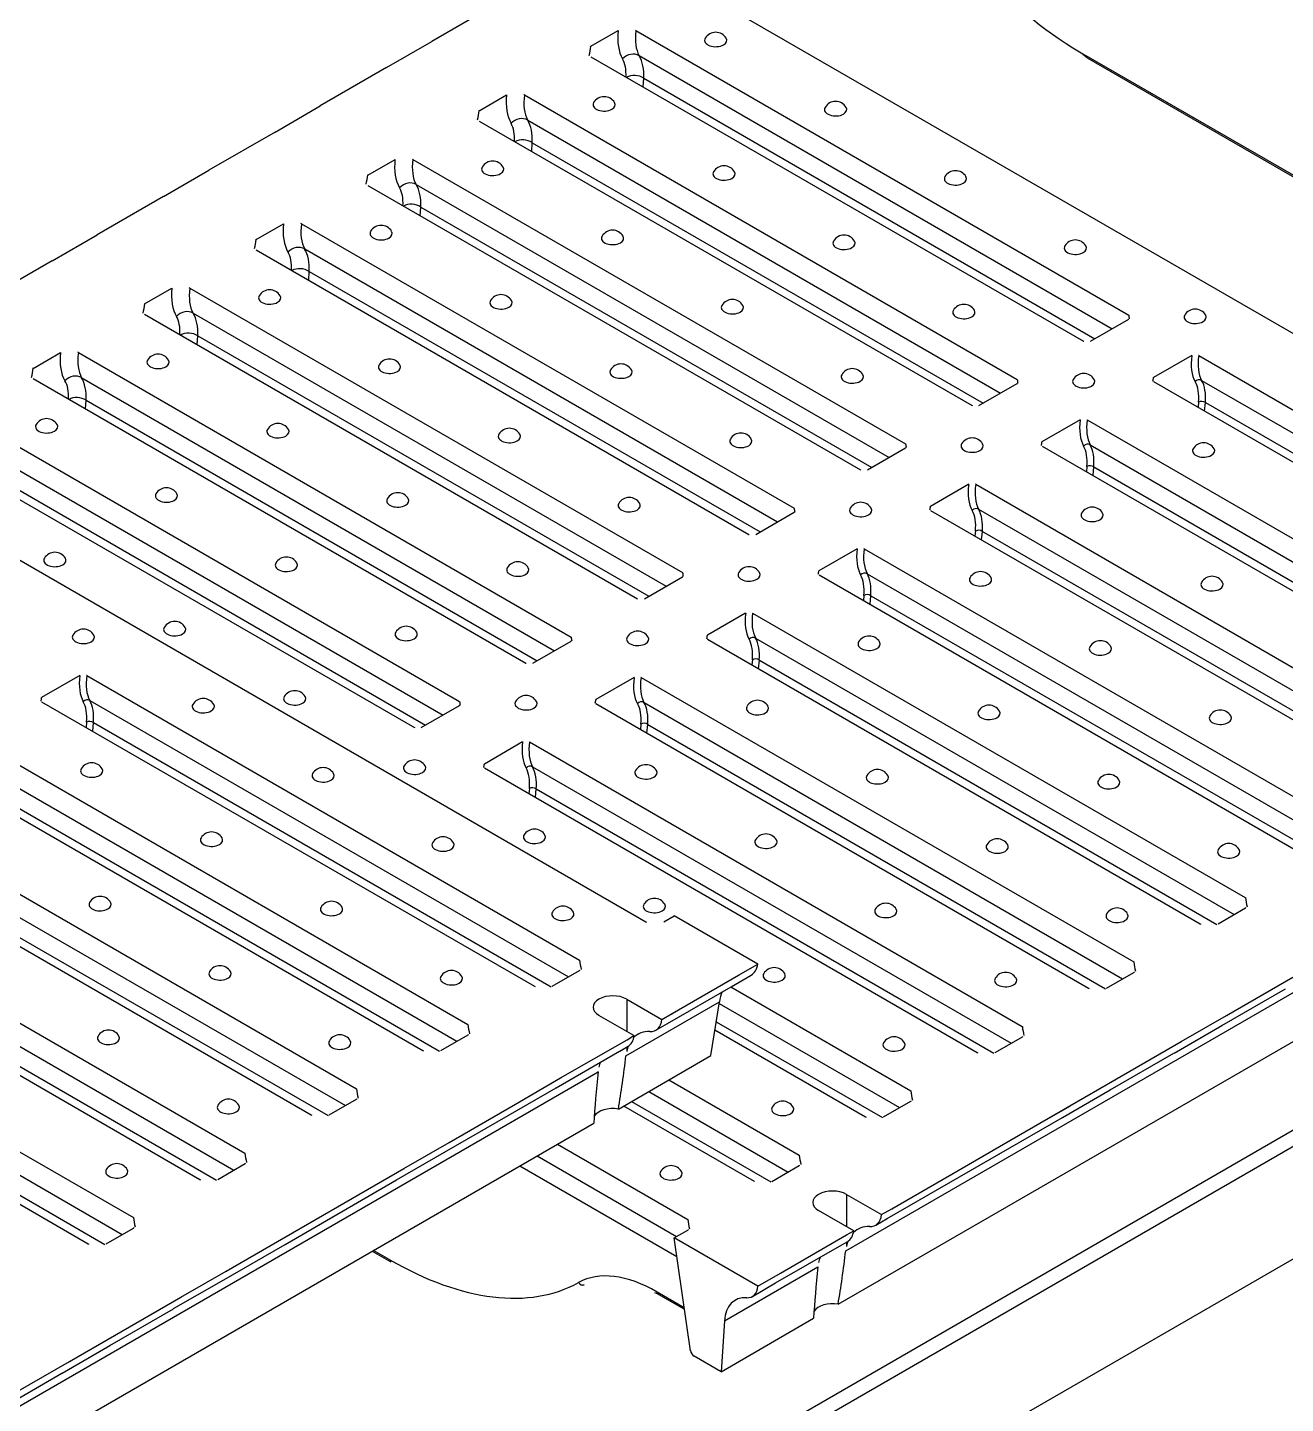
# Paper-space layout 'Layout1' of a CAD drawing. Extents: x -5 to 21.5, y -3 to 17.1.
# Drawn here: x 16.855 to 17.812, y 7.526 to 8.573 of the extents above; entities that cross this region are included whole.
import ezdxf

# ---------------------------------------------------------------- set-up
doc = ezdxf.new("R2010")
doc.units = 0
doc.header["$LTSCALE"] = 0.015748
doc.header["$MEASUREMENT"] = 0
doc.layers.add('Visible Edges', color=7, linetype='Continuous', lineweight=25)

psp = doc.layouts.get("Layout1")

# ---------------------------------------------------------------- linework, layer by layer
at = {"layer": 'Visible Edges', "color": 7, "linetype": 'Continuous', "lineweight": 25}
for p, q in [((17.3681, 8.5996), (18.1711, 8.136)), ((17.2128, 8.5913), (17.1623, 8.5622)), ((17.2832, 8.5585), (17.304, 8.5705)), ((17.3176, 8.5705), (17.6925, 8.354)), ((17.1279, 8.5423), (17.1623, 8.5622)), ((17.1279, 8.5423), (17.0774, 8.5132)), ((17.2833, 8.5506), (17.6581, 8.3342)), ((17.3201, 8.5514), (17.6799, 8.3436)), ((17.9764, 8.3687), (17.6602, 8.5513)), ((17.661, 8.5497), (17.9771, 8.3672)), ((17.3231, 8.5276), (17.3236, 8.5342)), ((17.3236, 8.5342), (17.6667, 8.3361)), ((17.1983, 8.5095), (17.2191, 8.5215)), ((17.2328, 8.5215), (17.6076, 8.305)), ((17.0431, 8.4933), (17.0774, 8.5132)), ((17.1984, 8.5016), (17.5733, 8.2852)), ((17.2353, 8.5024), (17.595, 8.2947)), ((17.0431, 8.4933), (16.9926, 8.4642)), ((17.2383, 8.4786), (17.2387, 8.4852)), ((17.2387, 8.4852), (17.5819, 8.2871)), ((17.1135, 8.4605), (17.1343, 8.4725)), ((17.1479, 8.4725), (17.5228, 8.256)), ((16.9582, 8.4443), (16.9926, 8.4642)), ((17.1135, 8.4526), (17.4884, 8.2362)), ((17.1504, 8.4534), (17.5102, 8.2457)), ((16.9582, 8.4443), (16.9077, 8.4152)), ((17.1534, 8.4296), (17.1539, 8.4362)), ((17.1539, 8.4362), (17.497, 8.2381)), ((17.0286, 8.4115), (17.0494, 8.4235)), ((17.0631, 8.4235), (17.4379, 8.2071)), ((16.8734, 8.3953), (16.9077, 8.4152)), ((16.8734, 8.3953), (16.8229, 8.3662)), ((17.0287, 8.4036), (17.4036, 8.1872)), ((17.0656, 8.4044), (17.4253, 8.1967)), ((17.0686, 8.3806), (17.069, 8.3872)), ((17.069, 8.3872), (17.4122, 8.1891)), ((16.9438, 8.3625), (16.9646, 8.3745)), ((16.9782, 8.3745), (17.3531, 8.1581)), ((16.5221, 8.3561), (17.3252, 7.8925)), ((16.9438, 8.3547), (17.3187, 8.1382)), ((16.9807, 8.3554), (17.3405, 8.1477)), ((17.6635, 8.3342), (17.6925, 8.3509)), ((16.9837, 8.3316), (16.9842, 8.3382)), ((16.9842, 8.3382), (17.3273, 8.1401)), ((16.8589, 8.3135), (16.8797, 8.3255)), ((16.8934, 8.3255), (17.2682, 8.1091)), ((17.7405, 8.3233), (17.7114, 8.3065)), ((17.7458, 8.3232), (18.1207, 8.1068)), ((16.859, 8.3057), (17.2339, 8.0892)), ((16.8959, 8.3064), (17.2556, 8.0987)), ((17.5786, 8.2852), (17.6077, 8.302)), ((17.7114, 8.3034), (18.0863, 8.087)), ((17.748, 8.3043), (18.1122, 8.094)), ((16.8989, 8.2826), (16.8993, 8.2893)), ((16.8993, 8.2893), (17.2425, 8.0911)), ((17.7456, 8.2878), (17.7453, 8.2839)), ((17.7503, 8.281), (17.7509, 8.2875)), ((17.7509, 8.2875), (18.099, 8.0865)), ((16.8085, 8.2765), (17.1834, 8.0601)), ((17.6556, 8.2743), (17.6265, 8.2575)), ((17.6609, 8.2743), (18.0358, 8.0578)), ((16.7741, 8.2567), (17.149, 8.0402)), ((16.811, 8.2574), (17.1708, 8.0497)), ((17.4937, 8.2362), (17.5228, 8.253)), ((17.6266, 8.2544), (18.0014, 8.038)), ((17.6632, 8.2553), (18.0273, 8.0451)), ((16.8145, 8.2403), (17.1576, 8.0421)), ((17.6607, 8.2388), (17.6604, 8.2349)), ((17.6654, 8.232), (17.666, 8.2385)), ((17.666, 8.2385), (18.0142, 8.0375)), ((17.5708, 8.2253), (17.5417, 8.2085)), ((17.5761, 8.2253), (17.9509, 8.0088)), ((17.4089, 8.1872), (17.438, 8.204)), ((17.5417, 8.2054), (17.9166, 7.989)), ((17.5783, 8.2063), (17.9425, 7.9961)), ((17.5759, 8.1898), (17.5755, 8.1859)), ((17.5806, 8.183), (17.5812, 8.1895)), ((17.5812, 8.1895), (17.9293, 7.9885)), ((17.4859, 8.1763), (17.4568, 8.1595)), ((17.4912, 8.1763), (17.8661, 7.9599)), ((17.324, 8.1382), (17.3531, 8.155)), ((17.4569, 8.1564), (17.8317, 7.94)), ((17.4935, 8.1573), (17.8576, 7.9471)), ((17.491, 8.1408), (17.4907, 8.1369)), ((17.4957, 8.134), (17.4963, 8.1405)), ((17.4963, 8.1405), (17.8445, 7.9395)), ((17.401, 8.1273), (17.372, 8.1105)), ((17.4064, 8.1273), (17.7812, 7.9109)), ((17.2392, 8.0892), (17.2683, 8.106)), ((17.372, 8.1074), (17.7469, 7.891)), ((17.4086, 8.1083), (17.7728, 7.8981)), ((17.4062, 8.0918), (17.4058, 8.0879)), ((17.4109, 8.085), (17.4115, 8.0915)), ((17.4115, 8.0915), (17.7596, 7.8905)), ((16.8945, 8.0798), (16.8654, 8.063)), ((16.8998, 8.0798), (17.2747, 7.8633)), ((17.3162, 8.0783), (17.2871, 8.0615)), ((17.3215, 8.0783), (17.6964, 7.8619)), ((16.902, 8.0608), (17.2662, 7.8506)), ((16.8654, 8.0599), (17.2403, 7.8435)), ((17.1543, 8.0402), (17.1834, 8.057)), ((17.2872, 8.0585), (17.662, 7.842)), ((17.3238, 8.0594), (17.6879, 7.8491)), ((16.8996, 8.0443), (16.8993, 8.0404)), ((16.9043, 8.0375), (16.9049, 8.044)), ((16.9049, 8.044), (17.253, 7.843)), ((17.3213, 8.0428), (17.321, 8.0389)), ((17.326, 8.036), (17.3266, 8.0426)), ((17.3266, 8.0426), (17.6748, 7.8415)), ((16.815, 8.0308), (17.1898, 7.8144)), ((17.2313, 8.0293), (17.2023, 8.0125)), ((17.2367, 8.0293), (17.6115, 7.8129)), ((17.4772, 7.6422), (18.1348, 8.0219)), ((16.7806, 8.0109), (17.1555, 7.7945)), ((16.8172, 8.0118), (17.1814, 7.8016)), ((17.2023, 8.0095), (17.5772, 7.793)), ((17.2389, 8.0104), (17.6031, 7.8001)), ((14.7585, 5.9679), (18.2586, 7.9888)), ((16.82, 7.995), (17.1682, 7.794)), ((17.2365, 7.9938), (17.2361, 7.9899)), ((17.2412, 7.987), (17.2417, 7.9936)), ((17.2417, 7.9936), (17.5899, 7.7926)), ((14.7691, 5.9618), (18.2693, 7.9826)), ((16.7301, 7.9818), (17.105, 7.7654)), ((17.4714, 7.6016), (18.1316, 7.9828)), ((16.6957, 7.962), (17.0706, 7.7455)), ((16.7323, 7.9628), (17.0965, 7.7526)), ((16.7352, 7.946), (17.0833, 7.745)), ((16.6452, 7.9328), (17.0201, 7.7164)), ((16.6475, 7.9139), (17.0117, 7.7036)), ((16.6109, 7.913), (16.9857, 7.6965)), ((14.7691, 5.8761), (18.2693, 7.8969)), ((16.6503, 7.8971), (16.9985, 7.696)), ((17.3388, 7.8925), (17.3467, 7.897)), ((17.4103, 7.8603), (17.3467, 7.897)), ((17.7605, 7.891), (17.7813, 7.903)), ((16.5604, 7.8838), (16.9353, 7.6674)), ((16.526, 7.864), (16.9009, 7.6475)), ((16.5626, 7.8649), (16.9268, 7.6546)), ((17.2539, 7.8435), (17.2747, 7.8555)), ((17.3451, 7.8227), (17.3956, 7.8518)), ((17.3451, 7.8226), (17.3956, 7.8518)), ((17.3901, 7.8431), (17.4053, 7.8519)), ((17.3956, 7.8518), (17.4103, 7.8603)), ((17.6756, 7.842), (17.6964, 7.854)), ((16.5655, 7.8481), (16.9136, 7.6471)), ((17.3416, 7.8151), (17.3901, 7.8431)), ((17.3898, 7.8429), (17.5267, 7.7639)), ((17.7634, 7.8136), (17.8118, 7.8416)), ((17.7669, 7.8212), (17.8174, 7.8503)), ((17.7669, 7.8212), (17.8174, 7.8503)), ((17.31, 7.7906), (17.3811, 7.8316)), ((17.3106, 7.8336), (17.3374, 7.8182)), ((17.3106, 7.8336), (17.3106, 7.8091)), ((17.3746, 7.7907), (17.3811, 7.8316)), ((17.3809, 7.8304), (17.5182, 7.7511)), ((17.3161, 7.8059), (17.2894, 7.8213)), ((17.3374, 7.8182), (17.3451, 7.8227)), ((17.7325, 7.8013), (17.7669, 7.8212)), ((17.3328, 7.81), (17.3416, 7.8151)), ((17.3777, 7.8102), (17.4923, 7.7441)), ((17.3787, 7.8165), (17.5051, 7.7436)), ((17.727, 7.7926), (17.7634, 7.8136)), ((17.1691, 7.7945), (17.1899, 7.8065)), ((17.2603, 7.7737), (17.3108, 7.8028)), ((17.2603, 7.7737), (17.3108, 7.8028)), ((17.3108, 7.8028), (17.3161, 7.8059)), ((17.5908, 7.793), (17.6116, 7.805)), ((17.682, 7.7722), (17.7325, 7.8013)), ((17.682, 7.7722), (17.7325, 7.8013)), ((17.2568, 7.7661), (17.3052, 7.7941)), ((17.3042, 7.75), (17.3746, 7.7907)), ((17.3053, 7.7941), (17.3116, 7.7978)), ((17.3106, 7.7972), (17.3106, 7.7941)), ((17.6785, 7.7647), (17.7269, 7.7926)), ((16.6312, 7.3987), (17.2889, 7.7784)), ((17.2259, 7.7538), (17.2603, 7.7737)), ((17.3426, 7.7722), (17.4418, 7.7149)), ((17.6476, 7.7524), (17.682, 7.7722)), ((17.0842, 7.7455), (17.105, 7.7575)), ((17.2204, 7.7451), (17.2568, 7.7661)), ((17.3273, 7.7634), (17.4334, 7.7021)), ((17.6421, 7.7436), (17.6785, 7.7647)), ((17.1754, 7.7247), (17.2259, 7.7538)), ((17.1754, 7.7247), (17.2259, 7.7538)), ((17.3082, 7.7524), (17.4075, 7.6951)), ((17.3142, 7.7558), (17.4202, 7.6946)), ((17.5059, 7.744), (17.5267, 7.756)), ((17.5972, 7.7232), (17.6476, 7.7524)), ((17.5972, 7.7232), (17.6476, 7.7523)), ((16.6254, 7.3581), (17.2856, 7.7393)), ((17.1719, 7.7171), (17.2204, 7.7451)), ((17.5937, 7.7157), (17.6421, 7.7436)), ((17.1355, 7.6961), (17.1719, 7.7171)), ((17.1411, 7.7048), (17.1754, 7.7247)), ((17.2578, 7.7232), (17.357, 7.6659)), ((17.5573, 7.6947), (17.5937, 7.7157)), ((17.5628, 7.7034), (17.5972, 7.7232)), ((16.9994, 7.6965), (17.0202, 7.7085)), ((17.0906, 7.6757), (17.1411, 7.7048)), ((17.0906, 7.6757), (17.1411, 7.7048)), ((17.2293, 7.7068), (17.3487, 7.6379)), ((17.2425, 7.7144), (17.3485, 7.6531)), ((17.4211, 7.695), (17.4419, 7.707)), ((17.0871, 7.6681), (17.1355, 7.6961)), ((17.5088, 7.6667), (17.5572, 7.6946)), ((17.5123, 7.6742), (17.5628, 7.7034)), ((17.5123, 7.6742), (17.5628, 7.7034)), ((17.4778, 7.6851), (17.5045, 7.6697)), ((17.4778, 7.6851), (17.4778, 7.6606)), ((17.0562, 7.6558), (17.0906, 7.6757)), ((17.5045, 7.6697), (17.5123, 7.6742)), ((17.0507, 7.6471), (17.0871, 7.6681)), ((17.4833, 7.6575), (17.4566, 7.6729)), ((17.5, 7.6616), (17.5088, 7.6667)), ((16.9145, 7.6475), (16.9353, 7.6595)), ((17.0057, 7.6267), (17.0562, 7.6558)), ((17.0057, 7.6267), (17.0562, 7.6558)), ((17.3467, 7.6521), (17.357, 7.658)), ((17.4103, 7.6153), (17.3467, 7.6521)), ((17.3591, 7.5662), (17.3467, 7.6521)), ((17.4275, 7.6252), (17.4779, 7.6544)), ((17.4275, 7.6252), (17.4779, 7.6544)), ((17.4779, 7.6544), (17.4833, 7.6575)), ((17.0022, 7.6192), (17.0506, 7.6471)), ((17.117, 7.642), (17.1312, 7.6338)), ((17.1304, 7.6354), (17.118, 7.6425)), ((17.4239, 7.6177), (17.4724, 7.6456)), ((17.4724, 7.6457), (17.4788, 7.6493)), ((17.4778, 7.6488), (17.4778, 7.6456)), ((16.9714, 7.6069), (17.0057, 7.6267)), ((17.385, 7.5889), (17.456, 7.63)), ((17.4103, 7.6153), (17.4275, 7.6252)), ((16.9658, 7.5982), (17.0022, 7.6192)), ((17.3544, 7.5989), (17.3338, 7.6108)), ((17.4063, 7.6075), (17.4239, 7.6177)), ((16.9209, 7.5777), (16.9714, 7.6069)), ((16.9209, 7.5777), (16.9714, 7.6068)), ((17.3346, 7.6092), (17.3545, 7.5977)), ((16.9174, 7.5702), (16.9658, 7.5981)), ((17.3824, 7.5502), (17.4528, 7.5909)), ((17.385, 7.5889), (17.3824, 7.5502)), ((16.881, 7.5492), (16.9174, 7.5702)), ((16.8865, 7.5579), (16.9209, 7.5777)), ((16.836, 7.5287), (16.8865, 7.5579)), ((16.836, 7.5287), (16.8865, 7.5579)), ((17.3824, 7.5502), (17.3618, 7.5621)), ((16.8325, 7.5212), (16.8809, 7.5491))]:
    psp.add_line(p, q, dxfattribs=at)
for points in [[(17.3176, 8.5705), (17.3172, 8.5707)], [(17.2832, 8.5585), (17.2828, 8.5582)], [(17.661, 8.5497), (17.6576, 8.5523)], [(17.2328, 8.5215), (17.2323, 8.5217)], [(17.1983, 8.5095), (17.1979, 8.5092)], [(17.1479, 8.4725), (17.1475, 8.4727)], [(17.1135, 8.4605), (17.1131, 8.4602)], [(17.0631, 8.4235), (17.0626, 8.4237)], [(17.0286, 8.4115), (17.0282, 8.4112)], [(16.9782, 8.3745), (16.9777, 8.3747)], [(16.9438, 8.3625), (16.9434, 8.3622)], [(17.6925, 8.3509), (17.6927, 8.351)], [(17.6581, 8.3342), (17.6583, 8.3341)], [(16.8934, 8.3255), (16.8929, 8.3258)], [(17.7458, 8.3232), (17.7456, 8.3233)], [(16.8589, 8.3135), (16.8585, 8.3133)], [(17.6077, 8.302), (17.6078, 8.3021)], [(17.7114, 8.3065), (17.7112, 8.3064)], [(17.5733, 8.2852), (17.5735, 8.2851)], [(17.6609, 8.2743), (17.6608, 8.2744)], [(17.5228, 8.253), (17.523, 8.2531)], [(17.6265, 8.2575), (17.6264, 8.2574)], [(17.4884, 8.2362), (17.4886, 8.2361)], [(17.5761, 8.2253), (17.5759, 8.2254)], [(17.5417, 8.2085), (17.5415, 8.2084)], [(17.438, 8.204), (17.4381, 8.2041)], [(17.4036, 8.1872), (17.4037, 8.1871)], [(17.4912, 8.1763), (17.491, 8.1764)], [(17.3531, 8.155), (17.3533, 8.1551)], [(17.4568, 8.1595), (17.4567, 8.1594)], [(17.3187, 8.1382), (17.3189, 8.1381)], [(17.4064, 8.1273), (17.4062, 8.1274)], [(17.2683, 8.106), (17.2684, 8.1061)], [(17.372, 8.1105), (17.3718, 8.1104)], [(17.2339, 8.0892), (17.234, 8.0891)], [(16.8998, 8.0798), (16.8996, 8.0799)], [(17.3215, 8.0783), (17.3213, 8.0784)], [(16.8654, 8.063), (16.8652, 8.0629)], [(17.2871, 8.0615), (17.287, 8.0614)], [(17.1834, 8.057), (17.1836, 8.0571)], [(17.149, 8.0402), (17.1492, 8.0401)], [(17.2367, 8.0293), (17.2365, 8.0294)], [(17.2023, 8.0125), (17.2021, 8.0124)], [(17.7813, 7.903), (17.7817, 7.9033)], [(17.3252, 7.8925), (17.3256, 7.8922)], [(17.7469, 7.891), (17.7473, 7.8908)], [(17.2747, 7.8555), (17.2752, 7.8557)], [(17.3956, 7.8518), (17.3956, 7.8513)], [(17.6964, 7.854), (17.6969, 7.8543)], [(17.2403, 7.8435), (17.2408, 7.8433)], [(17.662, 7.842), (17.6625, 7.8418)], [(17.3451, 7.8227), (17.3451, 7.8222)], [(17.7669, 7.8212), (17.7668, 7.8207)], [(17.3416, 7.8151), (17.3418, 7.8152)], [(17.7633, 7.8136), (17.7636, 7.8138)], [(17.1899, 7.8065), (17.1903, 7.8068)], [(17.3108, 7.8028), (17.3107, 7.8023)], [(17.6116, 7.805), (17.612, 7.8053)], [(17.7325, 7.8013), (17.7324, 7.8009)], [(17.1555, 7.7945), (17.1559, 7.7943)], [(17.3106, 7.7941), (17.3106, 7.7939)], [(17.5772, 7.793), (17.5776, 7.7928)], [(17.2889, 7.7784), (17.2889, 7.7785)], [(17.2603, 7.7737), (17.2602, 7.7732)], [(17.682, 7.7722), (17.682, 7.7717)], [(17.105, 7.7575), (17.1055, 7.7578)], [(17.2568, 7.7661), (17.257, 7.7663)], [(17.6785, 7.7646), (17.6787, 7.7648)], [(17.2259, 7.7538), (17.2259, 7.7534)], [(17.5267, 7.756), (17.5272, 7.7563)], [(17.6476, 7.7523), (17.6476, 7.7519)], [(17.0706, 7.7455), (17.0711, 7.7453)], [(17.4923, 7.7441), (17.4928, 7.7438)], [(17.1719, 7.7171), (17.1721, 7.7173)], [(17.1754, 7.7247), (17.1754, 7.7242)], [(17.5936, 7.7157), (17.5939, 7.7158)], [(17.5972, 7.7232), (17.5971, 7.7227)], [(17.0202, 7.7085), (17.0206, 7.7088)], [(17.1411, 7.7048), (17.141, 7.7044)], [(17.4419, 7.707), (17.4423, 7.7073)], [(16.9857, 7.6965), (16.9862, 7.6963)], [(17.4075, 7.6951), (17.4079, 7.6948)], [(17.5628, 7.7034), (17.5627, 7.7029)], [(17.0906, 7.6757), (17.0905, 7.6752)], [(17.5123, 7.6742), (17.5123, 7.6737)], [(17.0871, 7.6681), (17.0873, 7.6683)], [(17.5088, 7.6667), (17.509, 7.6668)], [(16.9353, 7.6595), (16.9357, 7.6598)], [(17.0562, 7.6558), (17.0562, 7.6554)], [(17.357, 7.658), (17.3575, 7.6583)], [(17.4779, 7.6544), (17.4779, 7.6539)], [(16.9009, 7.6475), (16.9014, 7.6473)], [(17.4778, 7.6456), (17.4778, 7.6455)], [(17.0057, 7.6267), (17.0057, 7.6262)], [(17.4275, 7.6252), (17.4274, 7.6248)], [(17.456, 7.63), (17.456, 7.6301)], [(17.0022, 7.6191), (17.0024, 7.6193)], [(17.2783, 7.6164), (17.2756, 7.6158)], [(17.3346, 7.6092), (17.3319, 7.6103)], [(17.4239, 7.6177), (17.4241, 7.6178)], [(16.9714, 7.6068), (16.9713, 7.6064)], [(16.9173, 7.5702), (16.9176, 7.5703)], [(16.9209, 7.5777), (16.9208, 7.5772)], [(16.8865, 7.5579), (16.8865, 7.5574)]]:
    psp.add_lwpolyline(points, dxfattribs=at)
for centre in [(17.3783, 8.5599), (17.2934, 8.5109), (17.4695, 8.5073), (17.2086, 8.4619), (17.3846, 8.4583), (17.5607, 8.4546), (17.1237, 8.413), (17.2998, 8.4093), (17.4759, 8.4056), (17.6519, 8.4019), (17.0389, 8.364), (17.2149, 8.3603), (17.391, 8.3566), (17.5671, 8.3529), (17.7431, 8.3493), (16.954, 8.315), (17.1301, 8.3113), (17.3062, 8.3076), (17.4822, 8.304), (17.6583, 8.3003), (16.8692, 8.266), (17.0452, 8.2623), (17.2213, 8.2586), (17.3974, 8.255), (17.5734, 8.2513), (17.7495, 8.2476), (16.9604, 8.2133), (17.1364, 8.2096), (17.3125, 8.206), (17.4886, 8.2023), (17.6647, 8.1986), (16.8755, 8.1643), (17.0516, 8.1607), (17.2277, 8.157), (17.4037, 8.1533), (17.5798, 8.1496), (17.7559, 8.146), (16.8972, 8.1058), (16.9667, 8.1117), (17.1428, 8.108), (17.3189, 8.1043), (17.495, 8.1006), (17.671, 8.097), (16.9884, 8.0531), (17.058, 8.059), (17.234, 8.0553), (17.4101, 8.0517), (17.5862, 8.048), (17.7622, 8.0443), (16.9035, 8.0041), (17.0796, 8.0005), (17.1492, 8.0063), (17.3252, 8.0027), (17.5013, 7.999), (17.6774, 7.9953), (16.9947, 7.9515), (17.1708, 7.9478), (17.2404, 7.9537), (17.4165, 7.95), (17.5925, 7.9463), (17.7686, 7.9427), (16.9099, 7.9025), (17.086, 7.8988), (17.262, 7.8951), (17.3316, 7.901), (17.5077, 7.8973), (17.6837, 7.8937), (17.0011, 7.8498), (17.1772, 7.8461), (17.4228, 7.8483), (17.5989, 7.8447), (16.9163, 7.8008), (17.0923, 7.7972), (17.514, 7.7957), (17.0075, 7.7482), (17.4292, 7.7467), (16.9226, 7.6992), (17.3443, 7.6977)]:
    psp.add_arc(centre, 0.0093, 30.9041, 149.0959, dxfattribs=at)
for centre, major_axis, ratio, start_param, end_param in [((17.6492, 8.7868), (-0.1592, 0.2501), 0.546379, 1.557425, 2.332618), ((17.3533, 8.5998), (0.0404, 0.057), 0.504809, 2.419633, 2.911791), ((17.36, 8.5949), (-0.0355, -0.0487), 0.492768, 5.550185, 6.058778), ((17.3783, 8.5631), (-0.00844, 0), 0.57735, 5.950442, 8.63938), ((17.3783, 8.5631), (0.00844, 0), 0.57735, 5.497787, 6.615929), ((17.2341, 8.5309), (0.0404, 0.057), 0.504809, 5.403026, 5.528356), ((17.3142, 8.5441), (-0.00833, -0.00477), 0.84132, 3.567123, 5.079869), ((17.2742, 8.5121), (0.0292, 0.0413), 0.504809, 5.608398, 6.053383), ((17.281, 8.5073), (-0.0341, -0.0495), 0.516761, 2.449631, 2.905864), ((17.6628, 8.553), (-0.00187, -0.00325), 0.57735, 5.550147, 6.283185), ((17.3168, 8.5299), (-0.00958, 0.00061), 0.67116, 3.970205, 5.481714), ((17.2685, 8.5508), (0.0404, 0.057), 0.504809, 2.419633, 2.911791), ((17.2752, 8.546), (-0.0355, -0.0487), 0.492768, 5.550185, 6.058778), ((17.2934, 8.5141), (-0.00844, 0), 0.57735, 5.950442, 8.63938), ((17.2934, 8.5141), (0.00844, 0), 0.57735, 5.497787, 6.615929), ((17.4695, 8.5104), (-0.00844, 0), 0.57735, 5.950442, 8.63938), ((17.4695, 8.5104), (0.00844, 0), 0.57735, 5.497787, 6.615929), ((17.1492, 8.482), (0.0404, 0.057), 0.504809, 5.403026, 5.528356), ((17.2293, 8.4951), (-0.00833, -0.00477), 0.84132, 3.567123, 5.079869), ((17.1894, 8.4631), (0.0292, 0.0413), 0.504809, 5.608398, 6.053383), ((17.1961, 8.4583), (-0.0341, -0.0495), 0.516761, 2.449631, 2.905864), ((17.2319, 8.4809), (-0.00958, 0.00061), 0.67116, 3.970205, 5.481714), ((17.1836, 8.5018), (0.0404, 0.057), 0.504809, 2.419633, 2.911791), ((17.1903, 8.497), (-0.0355, -0.0487), 0.492768, 5.550185, 6.058778), ((17.0644, 8.433), (0.0404, 0.057), 0.504809, 5.403026, 5.528356), ((17.2086, 8.4651), (-0.00844, 0), 0.57735, 5.950442, 8.63938), ((17.2086, 8.4651), (0.00844, 0), 0.57735, 5.497787, 6.615929), ((17.3846, 8.4615), (-0.00844, 0), 0.57735, 5.950442, 8.63938), ((17.3846, 8.4615), (0.00844, 0), 0.57735, 5.497787, 6.615929), ((17.5607, 8.4578), (-0.00844, 0), 0.57735, 5.950442, 8.63938), ((17.5607, 8.4578), (0.00844, 0), 0.57735, 5.497787, 6.615929), ((17.1445, 8.4461), (-0.00833, -0.00477), 0.84132, 3.567123, 5.079869), ((17.1045, 8.4142), (0.0292, 0.0413), 0.504809, 5.608398, 6.053383), ((17.1113, 8.4093), (-0.0341, -0.0495), 0.516761, 2.449631, 2.905864), ((17.1471, 8.4319), (-0.00958, 0.00061), 0.67116, 3.970205, 5.481714), ((17.0987, 8.4528), (0.0404, 0.057), 0.504809, 2.419633, 2.911791), ((17.1055, 8.448), (-0.0355, -0.0487), 0.492768, 5.550185, 6.058778), ((17.1237, 8.4161), (-0.00844, 0), 0.57735, 5.950442, 8.63938), ((17.1237, 8.4161), (0.00844, 0), 0.57735, 5.497787, 6.615929), ((16.9795, 8.384), (0.0404, 0.057), 0.504809, 5.403026, 5.528356), ((17.0596, 8.3971), (-0.00833, -0.00477), 0.84132, 3.567123, 5.079869), ((17.2998, 8.4125), (-0.00844, 0), 0.57735, 5.950442, 8.63938), ((17.2998, 8.4125), (0.00844, 0), 0.57735, 5.497787, 6.615929), ((17.4759, 8.4088), (-0.00844, 0), 0.57735, 5.950442, 8.63938), ((17.4759, 8.4088), (0.00844, 0), 0.57735, 5.497787, 6.615929), ((17.6519, 8.4051), (-0.00844, 0), 0.57735, 5.950442, 8.63938), ((17.6519, 8.4051), (0.00844, 0), 0.57735, 5.497787, 6.615929), ((17.0197, 8.3652), (0.0292, 0.0413), 0.504809, 5.608398, 6.053383), ((17.0264, 8.3603), (-0.0341, -0.0495), 0.516761, 2.449631, 2.905864), ((17.0622, 8.3829), (-0.00958, 0.00061), 0.67116, 3.970205, 5.481714), ((17.0139, 8.4038), (0.0404, 0.057), 0.504809, 2.419633, 2.911791), ((17.0206, 8.399), (-0.0355, -0.0487), 0.492768, 5.550185, 6.058778), ((17.0389, 8.3672), (-0.00844, 0), 0.57735, 5.950442, 8.63938), ((17.0389, 8.3672), (0.00844, 0), 0.57735, 5.497787, 6.615929), ((17.2149, 8.3635), (-0.00844, 0), 0.57735, 5.950442, 8.63938), ((17.2149, 8.3635), (0.00844, 0), 0.57735, 5.497787, 6.615929), ((16.8947, 8.335), (0.0404, 0.057), 0.504809, 5.403026, 5.528356), ((16.9748, 8.3482), (-0.00833, -0.00477), 0.84132, 3.567123, 5.079869), ((16.9416, 8.3114), (-0.0341, -0.0495), 0.516761, 2.449631, 2.905864), ((17.391, 8.3598), (-0.00844, 0), 0.57735, 5.950442, 8.63938), ((17.391, 8.3598), (0.00844, 0), 0.57735, 5.497787, 6.615929), ((17.5671, 8.3561), (-0.00844, 0), 0.57735, 5.950442, 8.63938), ((17.5671, 8.3561), (0.00844, 0), 0.57735, 5.497787, 6.615929), ((17.7349, 8.3785), (0.0218, 0.0563), 0.656047, 2.254563, 2.308727), ((17.7431, 8.3525), (-0.00844, 0), 0.57735, 5.950442, 8.63938), ((17.7431, 8.3525), (0.00844, 0), 0.57735, 5.497787, 6.615929), ((16.9348, 8.3162), (0.0292, 0.0413), 0.504809, 5.608398, 6.053383), ((16.9774, 8.3339), (-0.00958, 0.00061), 0.67116, 3.970205, 5.481714), ((16.929, 8.3548), (0.0404, 0.057), 0.504809, 2.419633, 2.911791), ((16.9358, 8.35), (-0.0355, -0.0487), 0.492768, 5.550185, 6.058778), ((17.7856, 8.3497), (0.0378, 0.0517), 0.490466, 2.417881, 2.918155), ((17.7882, 8.3477), (-0.0359, -0.0484), 0.484834, 5.553446, 6.062038), ((16.8098, 8.286), (0.0404, 0.057), 0.504809, 5.403026, 5.528356), ((16.954, 8.3182), (-0.00844, 0), 0.57735, 5.950442, 8.63938), ((16.954, 8.3182), (0.00844, 0), 0.57735, 5.497787, 6.615929), ((17.1301, 8.3145), (-0.00844, 0), 0.57735, 5.950442, 8.63938), ((17.1301, 8.3145), (0.00844, 0), 0.57735, 5.497787, 6.615929), ((17.3062, 8.3108), (-0.00844, 0), 0.57735, 5.950442, 8.63938), ((17.3062, 8.3108), (0.00844, 0), 0.57735, 5.497787, 6.615929), ((16.8899, 8.2992), (-0.00833, -0.00477), 0.84132, 3.567123, 5.079869), ((16.85, 8.2672), (0.0292, 0.0413), 0.504809, 5.608398, 6.053383), ((16.8567, 8.2624), (-0.0341, -0.0495), 0.516761, 2.449631, 2.905864), ((17.4822, 8.3071), (-0.00844, 0), 0.57735, 5.950442, 8.63938), ((17.4822, 8.3071), (0.00844, 0), 0.57735, 5.497787, 6.615929), ((17.6501, 8.3295), (0.0218, 0.0563), 0.656047, 2.254563, 2.308727), ((17.6583, 8.3035), (-0.00844, 0), 0.57735, 5.950442, 8.63938), ((17.6583, 8.3035), (0.00844, 0), 0.57735, 5.497787, 6.615929), ((17.6664, 8.2809), (0.0378, 0.0517), 0.490466, 5.487175, 5.542836), ((17.7457, 8.3015), (-0.00328, -0.00181), 0.850857, 3.580222, 5.082099), ((17.7056, 8.2626), (0.0334, 0.0456), 0.490466, 5.603515, 6.059747), ((17.7082, 8.2607), (-0.0353, -0.0488), 0.496082, 2.459523, 2.915755), ((16.8925, 8.2849), (-0.00958, 0.00061), 0.67116, 3.970205, 5.481714), ((17.7482, 8.2858), (-0.00374, 0.00032), 0.682233, 3.985512, 5.548907), ((16.8692, 8.2692), (-0.00844, 0), 0.57735, 5.950442, 8.63938), ((16.8692, 8.2692), (0.00844, 0), 0.57735, 5.497787, 6.615929), ((17.7007, 8.3007), (0.0378, 0.0517), 0.490466, 2.417881, 2.918155), ((17.7034, 8.2988), (-0.0359, -0.0484), 0.484834, 5.553446, 6.062038), ((17.0452, 8.2655), (-0.00844, 0), 0.57735, 5.950442, 8.63938), ((17.0452, 8.2655), (0.00844, 0), 0.57735, 5.497787, 6.615929), ((17.2213, 8.2618), (-0.00844, 0), 0.57735, 5.950442, 8.63938), ((17.2213, 8.2618), (0.00844, 0), 0.57735, 5.497787, 6.615929), ((17.3974, 8.2581), (-0.00844, 0), 0.57735, 5.950442, 8.63938), ((17.3974, 8.2581), (0.00844, 0), 0.57735, 5.497787, 6.615929), ((17.5652, 8.2805), (0.0218, 0.0563), 0.656047, 2.254563, 2.308727), ((17.5734, 8.2545), (-0.00844, 0), 0.57735, 5.950442, 8.63938), ((17.5734, 8.2545), (0.00844, 0), 0.57735, 5.497787, 6.615929), ((17.5815, 8.2319), (0.0378, 0.0517), 0.490466, 5.487175, 5.542836), ((17.6609, 8.2525), (-0.00328, -0.00181), 0.850857, 3.580222, 5.082099), ((17.6207, 8.2136), (0.0334, 0.0456), 0.490466, 5.603515, 6.059747), ((17.6233, 8.2117), (-0.0353, -0.0488), 0.496082, 2.459523, 2.915755), ((17.7495, 8.2508), (-0.00844, 0), 0.57735, 5.950442, 8.63938), ((17.7495, 8.2508), (0.00844, 0), 0.57735, 5.497787, 6.615929), ((17.6634, 8.2368), (-0.00374, 0.00032), 0.682233, 3.985512, 5.548907), ((16.9604, 8.2165), (-0.00844, 0), 0.57735, 5.950442, 8.63938), ((16.9604, 8.2165), (0.00844, 0), 0.57735, 5.497787, 6.615929), ((17.6159, 8.2517), (0.0378, 0.0517), 0.490466, 2.417881, 2.918155), ((17.6185, 8.2498), (-0.0359, -0.0484), 0.484834, 5.553446, 6.062038), ((17.1364, 8.2128), (-0.00844, 0), 0.57735, 5.950442, 8.63938), ((17.1364, 8.2128), (0.00844, 0), 0.57735, 5.497787, 6.615929), ((17.3125, 8.2092), (-0.00844, 0), 0.57735, 5.950442, 8.63938), ((17.3125, 8.2092), (0.00844, 0), 0.57735, 5.497787, 6.615929), ((17.4804, 8.2315), (0.0218, 0.0563), 0.656047, 2.254563, 2.308727), ((17.4886, 8.2055), (-0.00844, 0), 0.57735, 5.950442, 8.63938), ((17.4886, 8.2055), (0.00844, 0), 0.57735, 5.497787, 6.615929), ((17.4967, 8.1829), (0.0378, 0.0517), 0.490466, 5.487175, 5.542836), ((17.576, 8.2035), (-0.00328, -0.00181), 0.850857, 3.580222, 5.082099), ((17.5359, 8.1646), (0.0334, 0.0456), 0.490466, 5.603515, 6.059747), ((17.5385, 8.1627), (-0.0353, -0.0488), 0.496082, 2.459523, 2.915755), ((17.6647, 8.2018), (-0.00844, 0), 0.57735, 5.950442, 8.63938), ((17.6647, 8.2018), (0.00844, 0), 0.57735, 5.497787, 6.615929), ((17.5785, 8.1878), (-0.00374, 0.00032), 0.682233, 3.985512, 5.548907), ((17.531, 8.2027), (0.0378, 0.0517), 0.490466, 2.417881, 2.918155), ((17.5337, 8.2008), (-0.0359, -0.0484), 0.484834, 5.553446, 6.062038), ((16.8755, 8.1675), (-0.00844, 0), 0.57735, 5.950442, 8.63938), ((16.8755, 8.1675), (0.00844, 0), 0.57735, 5.497787, 6.615929), ((17.0516, 8.1638), (-0.00844, 0), 0.57735, 5.950442, 8.63938), ((17.0516, 8.1638), (0.00844, 0), 0.57735, 5.497787, 6.615929), ((17.2277, 8.1602), (-0.00844, 0), 0.57735, 5.950442, 8.63938), ((17.2277, 8.1602), (0.00844, 0), 0.57735, 5.497787, 6.615929), ((17.3955, 8.1826), (0.0218, 0.0563), 0.656047, 2.254563, 2.308727), ((17.4037, 8.1565), (-0.00844, 0), 0.57735, 5.950442, 8.63938), ((17.4037, 8.1565), (0.00844, 0), 0.57735, 5.497787, 6.615929), ((17.4118, 8.1339), (0.0378, 0.0517), 0.490466, 5.487175, 5.542836), ((17.4911, 8.1545), (-0.00328, -0.00181), 0.850857, 3.580222, 5.082099), ((17.451, 8.1156), (0.0334, 0.0456), 0.490466, 5.603515, 6.059747), ((17.4536, 8.1137), (-0.0353, -0.0488), 0.496082, 2.459523, 2.915755), ((17.5798, 8.1528), (-0.00844, 0), 0.57735, 5.950442, 8.63938), ((17.5798, 8.1528), (0.00844, 0), 0.57735, 5.497787, 6.615929), ((17.7559, 8.1491), (-0.00844, 0), 0.57735, 5.950442, 8.63938), ((17.7559, 8.1491), (0.00844, 0), 0.57735, 5.497787, 6.615929), ((17.4937, 8.1388), (-0.00374, 0.00032), 0.682233, 3.985512, 5.548907), ((17.4462, 8.1537), (0.0378, 0.0517), 0.490466, 2.417881, 2.918155), ((17.4488, 8.1518), (-0.0359, -0.0484), 0.484834, 5.553446, 6.062038), ((16.9667, 8.1149), (-0.00844, 0), 0.57735, 5.950442, 8.63938), ((16.9667, 8.1149), (0.00844, 0), 0.57735, 5.497787, 6.615929), ((17.1428, 8.1112), (-0.00844, 0), 0.57735, 5.950442, 8.63938), ((17.1428, 8.1112), (0.00844, 0), 0.57735, 5.497787, 6.615929), ((16.8972, 8.109), (-0.00844, 0), 0.57735, 5.950442, 8.63938), ((16.8972, 8.109), (0.00844, 0), 0.57735, 5.497787, 6.615929), ((17.3107, 8.1336), (0.0218, 0.0563), 0.656047, 2.254563, 2.308727), ((17.3189, 8.1075), (-0.00844, 0), 0.57735, 5.950442, 8.63938), ((17.3189, 8.1075), (0.00844, 0), 0.57735, 5.497787, 6.615929), ((17.327, 8.0849), (0.0378, 0.0517), 0.490466, 5.487175, 5.542836), ((17.4063, 8.1055), (-0.00328, -0.00181), 0.850857, 3.580222, 5.082099), ((17.3662, 8.0666), (0.0334, 0.0456), 0.490466, 5.603515, 6.059747), ((17.3688, 8.0647), (-0.0353, -0.0488), 0.496082, 2.459523, 2.915755), ((17.495, 8.1038), (-0.00844, 0), 0.57735, 5.950442, 8.63938), ((17.495, 8.1038), (0.00844, 0), 0.57735, 5.497787, 6.615929), ((17.4088, 8.0899), (-0.00374, 0.00032), 0.682233, 3.985512, 5.548907), ((17.671, 8.1002), (-0.00844, 0), 0.57735, 5.950442, 8.63938), ((17.671, 8.1002), (0.00844, 0), 0.57735, 5.497787, 6.615929), ((16.9396, 8.1062), (0.0378, 0.0517), 0.490466, 2.417881, 2.918155), ((16.9422, 8.1043), (-0.0359, -0.0484), 0.484834, 5.553446, 6.062038), ((17.3613, 8.1047), (0.0378, 0.0517), 0.490466, 2.417881, 2.918155), ((17.3639, 8.1028), (-0.0359, -0.0484), 0.484834, 5.553446, 6.062038), ((16.8204, 8.0374), (0.0378, 0.0517), 0.490466, 5.487175, 5.542836), ((16.8997, 8.058), (-0.00328, -0.00181), 0.850857, 3.580222, 5.082099), ((16.8622, 8.0172), (-0.0353, -0.0488), 0.496082, 2.459523, 2.915755), ((17.058, 8.0622), (-0.00844, 0), 0.57735, 5.950442, 8.63938), ((17.058, 8.0622), (0.00844, 0), 0.57735, 5.497787, 6.615929), ((17.2421, 8.0359), (0.0378, 0.0517), 0.490466, 5.487175, 5.542836), ((17.3214, 8.0565), (-0.00328, -0.00181), 0.850857, 3.580222, 5.082099), ((16.8596, 8.0191), (0.0334, 0.0456), 0.490466, 5.603515, 6.059747), ((16.9884, 8.0563), (-0.00844, 0), 0.57735, 5.950442, 8.63938), ((16.9884, 8.0563), (0.00844, 0), 0.57735, 5.497787, 6.615929), ((17.2258, 8.0846), (0.0218, 0.0563), 0.656047, 2.254563, 2.308727), ((17.234, 8.0585), (-0.00844, 0), 0.57735, 5.950442, 8.63938), ((17.234, 8.0585), (0.00844, 0), 0.57735, 5.497787, 6.615929), ((17.2813, 8.0177), (0.0334, 0.0456), 0.490466, 5.603515, 6.059747), ((17.2839, 8.0157), (-0.0353, -0.0488), 0.496082, 2.459523, 2.915755), ((17.4101, 8.0548), (-0.00844, 0), 0.57735, 5.950442, 8.63938), ((17.4101, 8.0548), (0.00844, 0), 0.57735, 5.497787, 6.615929), ((17.5862, 8.0512), (-0.00844, 0), 0.57735, 5.950442, 8.63938), ((17.5862, 8.0512), (0.00844, 0), 0.57735, 5.497787, 6.615929), ((16.9022, 8.0423), (-0.00374, 0.00032), 0.682233, 3.985512, 5.548907), ((17.324, 8.0409), (-0.00374, 0.00032), 0.682233, 3.985512, 5.548907), ((17.7622, 8.0475), (-0.00844, 0), 0.57735, 5.950442, 8.63938), ((17.7622, 8.0475), (0.00844, 0), 0.57735, 5.497787, 6.615929), ((17.2765, 8.0558), (0.0378, 0.0517), 0.490466, 2.417881, 2.918155), ((17.2791, 8.0538), (-0.0359, -0.0484), 0.484834, 5.553446, 6.062038), ((16.9035, 8.0073), (-0.00844, 0), 0.57735, 5.950442, 8.63938), ((16.9035, 8.0073), (0.00844, 0), 0.57735, 5.497787, 6.615929), ((17.1492, 8.0095), (-0.00844, 0), 0.57735, 5.950442, 8.63938), ((17.1492, 8.0095), (0.00844, 0), 0.57735, 5.497787, 6.615929), ((17.1573, 7.9869), (0.0378, 0.0517), 0.490466, 5.487175, 5.542836), ((17.2366, 8.0075), (-0.00328, -0.00181), 0.850857, 3.580222, 5.082099), ((17.1965, 7.9687), (0.0334, 0.0456), 0.490466, 5.603515, 6.059747), ((17.1991, 7.9667), (-0.0353, -0.0488), 0.496082, 2.459523, 2.915755), ((17.0796, 8.0036), (-0.00844, 0), 0.57735, 5.950442, 8.63938), ((17.0796, 8.0036), (0.00844, 0), 0.57735, 5.497787, 6.615929), ((17.3252, 8.0059), (-0.00844, 0), 0.57735, 5.950442, 8.63938), ((17.3252, 8.0059), (0.00844, 0), 0.57735, 5.497787, 6.615929), ((17.5013, 8.0022), (-0.00844, 0), 0.57735, 5.950442, 8.63938), ((17.5013, 8.0022), (0.00844, 0), 0.57735, 5.497787, 6.615929), ((17.6774, 7.9985), (-0.00844, 0), 0.57735, 5.950442, 8.63938), ((17.6774, 7.9985), (0.00844, 0), 0.57735, 5.497787, 6.615929), ((17.2391, 7.9919), (-0.00374, 0.00032), 0.682233, 3.985512, 5.548907), ((16.9947, 7.9547), (-0.00844, 0), 0.57735, 5.950442, 8.63938), ((16.9947, 7.9547), (0.00844, 0), 0.57735, 5.497787, 6.615929), ((17.2404, 7.9569), (-0.00844, 0), 0.57735, 5.950442, 8.63938), ((17.2404, 7.9569), (0.00844, 0), 0.57735, 5.497787, 6.615929), ((17.1708, 7.951), (-0.00844, 0), 0.57735, 5.950442, 8.63938), ((17.1708, 7.951), (0.00844, 0), 0.57735, 5.497787, 6.615929), ((17.4165, 7.9532), (-0.00844, 0), 0.57735, 5.950442, 8.63938), ((17.4165, 7.9532), (0.00844, 0), 0.57735, 5.497787, 6.615929), ((17.5925, 7.9495), (-0.00844, 0), 0.57735, 5.950442, 8.63938), ((17.5925, 7.9495), (0.00844, 0), 0.57735, 5.497787, 6.615929), ((17.7686, 7.9458), (-0.00844, 0), 0.57735, 5.950442, 8.63938), ((17.7686, 7.9458), (0.00844, 0), 0.57735, 5.497787, 6.615929), ((16.9099, 7.9057), (-0.00844, 0), 0.57735, 5.950442, 8.63938), ((16.9099, 7.9057), (0.00844, 0), 0.57735, 5.497787, 6.615929), ((17.086, 7.902), (-0.00844, 0), 0.57735, 5.950442, 8.63938), ((17.086, 7.902), (0.00844, 0), 0.57735, 5.497787, 6.615929), ((17.3316, 7.9042), (-0.00844, 0), 0.57735, 5.950442, 8.63938), ((17.3316, 7.9042), (0.00844, 0), 0.57735, 5.497787, 6.615929), ((17.8237, 7.9354), (0.0226, 0.0559), 0.650377, 2.265106, 2.404384), ((17.262, 7.8983), (-0.00844, 0), 0.57735, 5.950442, 8.63938), ((17.262, 7.8983), (0.00844, 0), 0.57735, 5.497787, 6.615929), ((17.5077, 7.9005), (-0.00844, 0), 0.57735, 5.950442, 8.63938), ((17.5077, 7.9005), (0.00844, 0), 0.57735, 5.497787, 6.615929), ((17.6837, 7.8968), (-0.00844, 0), 0.57735, 5.950442, 8.63938), ((17.6837, 7.8968), (0.00844, 0), 0.57735, 5.497787, 6.615929), ((17.3171, 7.8878), (0.0226, 0.0559), 0.650377, 2.265106, 2.404384), ((17.7388, 7.8864), (0.0226, 0.0559), 0.650377, 2.265106, 2.404384), ((17.0011, 7.853), (-0.00844, 0), 0.57735, 5.950442, 8.63938), ((17.0011, 7.853), (0.00844, 0), 0.57735, 5.497787, 6.615929), ((17.1772, 7.8493), (-0.00844, 0), 0.57735, 5.950442, 8.63938), ((17.1772, 7.8493), (0.00844, 0), 0.57735, 5.497787, 6.615929), ((17.3532, 7.8273), (-0.03, -0.052), 0.57735, 2.356154, 2.356194), ((17.3946, 7.8717), (0.0103, -0.02), 0.606728, 0.02907, 0.692196), ((17.3945, 7.8716), (-0.0112, 0.0195), 0.57735, 3.804719, 3.804827), ((17.4228, 7.8515), (-0.00844, 0), 0.57735, 5.950442, 8.63938), ((17.4228, 7.8515), (0.00844, 0), 0.57735, 5.497787, 6.615929), ((17.5989, 7.8479), (-0.00844, 0), 0.57735, 5.950442, 8.63938), ((17.5989, 7.8479), (0.00844, 0), 0.57735, 5.497787, 6.615929), ((17.3, 7.8275), (-0.015, 0), 0.57735, 3.926991, 7.068583), ((17.4124, 7.8088), (0.0206, -0.04), 0.606728, 3.602262, 3.833887), ((17.3876, 7.8471), (0.03, 0.052), 0.57735, 2.356194, 2.356235), ((17.8093, 7.8457), (0.03, 0.052), 0.57735, 2.356194, 2.356235), ((17.2322, 7.8388), (0.0226, 0.0559), 0.650377, 2.265106, 2.404384), ((17.3416, 7.7679), (-0.0225, 0.039), 0.57735, 5.931713, 6.439742), ((17.3216, 7.8295), (0.0112, -0.0195), 0.57735, 5.931713, 6.94642), ((17.654, 7.8374), (0.0226, 0.0559), 0.650377, 2.265106, 2.404384), ((16.9163, 7.804), (-0.00844, 0), 0.57735, 5.950442, 8.63938), ((16.9163, 7.804), (0.00844, 0), 0.57735, 5.497787, 6.615929), ((17.0923, 7.8003), (-0.00844, 0), 0.57735, 5.950442, 8.63938), ((17.0923, 7.8003), (0.00844, 0), 0.57735, 5.497787, 6.615929), ((17.2684, 7.7783), (-0.03, -0.052), 0.57735, 2.356154, 2.356194), ((17.3004, 7.8173), (0.0112, -0.0195), 0.57735, 0, 0.663234), ((17.514, 7.7989), (-0.00844, 0), 0.57735, 5.950442, 8.63938), ((17.514, 7.7989), (0.00844, 0), 0.57735, 5.497787, 6.615929), ((17.6901, 7.7768), (-0.03, -0.052), 0.57735, 2.356154, 2.356194), ((17.3, 7.7896), (0.0114, 0.0938), 0.103911, 4.289675, 4.735807), ((17.3416, 7.7679), (0.0225, -0.039), 0.57735, 3.573025, 3.700145), ((17.3, 7.7896), (0.0114, 0.0938), 0.103911, 1.703261, 2.149392), ((17.3204, 7.7557), (-0.0225, 0.039), 0.57735, 0.4316, 0.558553), ((17.3027, 7.7982), (0.03, 0.052), 0.57735, 2.356194, 2.356235), ((17.7244, 7.7967), (0.03, 0.052), 0.57735, 2.356194, 2.356235), ((17.1474, 7.7899), (0.0226, 0.0559), 0.650377, 2.265106, 2.404384), ((17.5691, 7.7884), (0.0226, 0.0559), 0.650377, 2.265106, 2.404384), ((17.0075, 7.7513), (-0.00844, 0), 0.57735, 5.950442, 8.63938), ((17.0075, 7.7513), (0.00844, 0), 0.57735, 5.497787, 6.615929), ((17.1835, 7.7293), (-0.03, -0.052), 0.57735, 2.356154, 2.356194), ((17.3, 7.7417), (-0.015, 0), 0.57735, 4.427646, 5.93142), ((17.4292, 7.7499), (-0.00844, 0), 0.57735, 5.950442, 8.63938), ((17.4292, 7.7499), (0.00844, 0), 0.57735, 5.497787, 6.615929), ((17.6052, 7.7279), (-0.03, -0.052), 0.57735, 2.356154, 2.356194), ((17.0625, 7.7409), (0.0226, 0.0559), 0.650377, 2.265106, 2.404384), ((17.2179, 7.7492), (0.03, 0.052), 0.57735, 2.356194, 2.356235), ((17.4843, 7.7394), (0.0226, 0.0559), 0.650377, 2.265106, 2.404384), ((17.6396, 7.7477), (0.03, 0.052), 0.57735, 2.356194, 2.356235), ((17.0987, 7.6803), (-0.03, -0.052), 0.57735, 2.356154, 2.356194), ((16.9226, 7.7024), (-0.00844, 0), 0.57735, 5.950442, 8.63938), ((16.9226, 7.7024), (0.00844, 0), 0.57735, 5.497787, 6.615929), ((17.3443, 7.7009), (-0.00844, 0), 0.57735, 5.950442, 8.63938), ((17.3443, 7.7009), (0.00844, 0), 0.57735, 5.497787, 6.615929), ((17.5204, 7.6789), (-0.03, -0.052), 0.57735, 2.356154, 2.356194), ((17.4672, 7.679), (-0.015, 0), 0.57735, 3.926991, 7.068583), ((17.133, 7.7002), (0.03, 0.052), 0.57735, 2.356194, 2.356235), ((17.5547, 7.6987), (0.03, 0.052), 0.57735, 2.356194, 2.356235), ((16.9777, 7.6919), (0.0226, 0.0559), 0.650377, 2.265106, 2.404384), ((17.3994, 7.6904), (0.0226, 0.0559), 0.650377, 2.265106, 2.404384), ((17.4887, 7.6811), (0.0112, -0.0195), 0.57735, 5.931713, 6.94642), ((17.0138, 7.6313), (-0.03, -0.052), 0.57735, 2.356154, 2.356194), ((17.4355, 7.6299), (-0.03, -0.052), 0.57735, 2.356154, 2.356194), ((17.4675, 7.6688), (0.0112, -0.0195), 0.57735, 0, 0.663234), ((17.5088, 7.6195), (-0.0225, 0.039), 0.57735, 5.931713, 6.439742), ((17.4672, 7.6412), (0.0114, 0.0938), 0.103911, 4.289675, 4.735807), ((17.5088, 7.6195), (0.0225, -0.039), 0.57735, 3.573025, 3.700145), ((17.1194, 7.8709), (-0.1592, 0.2501), 0.546379, 2.332618, 3.107811), ((17.133, 7.6371), (-0.00187, -0.00325), 0.57735, 5.550147, 6.283185), ((17.4876, 7.6072), (-0.0225, 0.039), 0.57735, 0.4316, 0.558553), ((17.0482, 7.6512), (0.03, 0.052), 0.57735, 2.356194, 2.356235), ((17.3384, 7.5124), (-0.0665, 0.1045), 0.546379, 5.474211, 6.249404), ((17.4699, 7.6497), (0.03, 0.052), 0.57735, 2.356194, 2.356235), ((17.4672, 7.6412), (0.0114, 0.0938), 0.103911, 1.703261, 2.149392), ((17.2765, 7.6197), (0.00181, -0.00328), 0.837067, 4.765011, 6.283185), ((17.3364, 7.6125), (-0.00187, -0.00325), 0.57735, 5.550147, 6.283185), ((17.3944, 7.6266), (-0.0121, 0.019), 0.546379, 2.766544, 3.78125), ((16.9289, 7.5824), (-0.03, -0.052), 0.57735, 2.356154, 2.356194), ((17.4168, 7.5663), (-0.0242, 0.038), 0.546379, 5.908137, 6.922834), ((17.4672, 7.5933), (-0.015, 0), 0.57735, 4.427646, 5.93142), ((16.9633, 7.6022), (0.03, 0.052), 0.57735, 2.356194, 2.356235), ((16.8441, 7.5334), (-0.03, -0.052), 0.57735, 2.356154, 2.356194), ((17.3617, 7.5651), (-0.00201, 0.00317), 0.546379, 0.88125, 2.332618)]:
    psp.add_ellipse(centre, major_axis=major_axis, ratio=ratio, start_param=start_param, end_param=end_param, dxfattribs=at)

doc.saveas('drawing.dxf')
